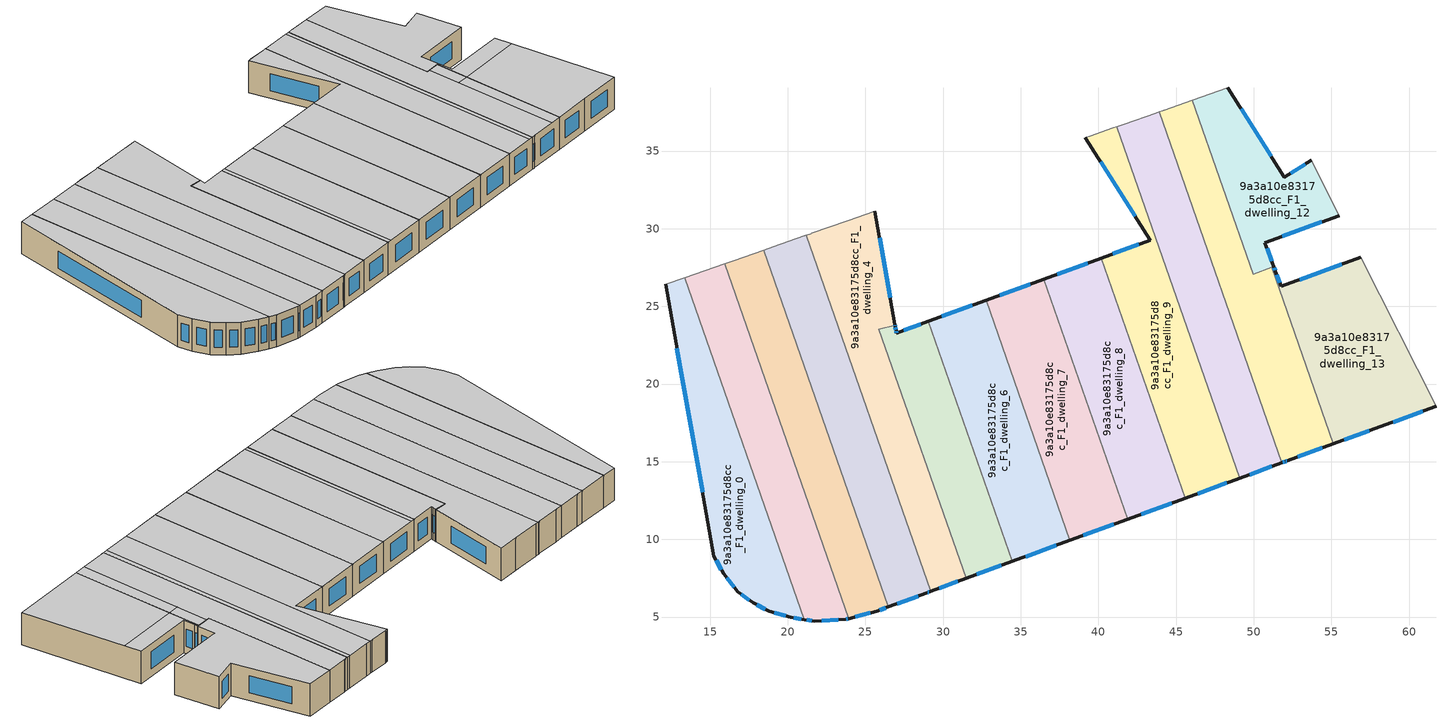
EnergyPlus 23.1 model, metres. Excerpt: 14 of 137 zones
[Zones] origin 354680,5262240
9a3a10e83175d8cc_F1_dwelling_0
 floor to 9a3a10e83175d8cc_F0_dwelling_0 (EU_floor_Construction): 13.38,26.85 21.07,4.84 20.19,4.98 18.81,5.38 17.77,5.93 16.78,6.64 15.87,7.79 15.25,8.91 12.13,26.41 z3
 wall outside (EU_wall_Construction): 12.13,26.41 15.25,8.91 15.87,7.79 16.78,6.64 17.77,5.93 18.81,5.38 20.19,4.98 21.07,4.84 z3:6
 wall to 9a3a10e83175d8cc_F1_dwelling_1 (EU_wall_Construction): 21.07,4.84 13.38,26.85 z3:6
 wall to 9a3a10e83175d8cc_F1_dwelling_14 (EU_wall_Construction): 13.38,26.85 12.13,26.41 z3:6
 window (EU_Window_Construction): 17.01,6.47 17.54,6.09 / 16.08,7.52 16.57,6.91 / 15.4,8.65 15.72,8.05 / 12.86,22.3 14.52,13.02 / 20.4,4.94 20.86,4.87 / 19.13,5.28 19.87,5.07 / 18.01,5.8 18.56,5.51 z3.7:5.3
 ceiling to 9a3a10e83175d8cc_F2_dwelling_0 (EU_floor_Construction): 21.07,4.84 13.38,26.85 12.13,26.41 15.25,8.91 15.87,7.79 16.78,6.64 17.77,5.93 18.81,5.38 20.19,4.98 z6
9a3a10e83175d8cc_F1_dwelling_1
 floor to 9a3a10e83175d8cc_F0_dwelling_1 (EU_floor_Construction): 15.94,27.74 23.92,4.9 23.74,4.86 21.7,4.74 21.07,4.84 13.38,26.85 z3
 wall outside (EU_wall_Construction): 21.07,4.84 21.7,4.74 23.74,4.86 23.92,4.9 z3:6
 wall to 9a3a10e83175d8cc_F1_dwelling_2 (EU_wall_Construction): 23.92,4.9 15.94,27.74 z3:6
 wall to 9a3a10e83175d8cc_F1_dwelling_14 (EU_wall_Construction): 15.94,27.74 13.38,26.85 z3:6
 window (EU_Window_Construction): 23.78,4.87 23.88,4.89 / 22.18,4.77 23.26,4.83 / 21.22,4.81 21.55,4.76 z3.7:5.3
 ceiling to 9a3a10e83175d8cc_F2_dwelling_1 (EU_floor_Construction): 23.92,4.9 15.94,27.74 13.38,26.85 21.07,4.84 21.7,4.74 23.74,4.86 z6
9a3a10e83175d8cc_F1_dwelling_10
 floor to 9a3a10e83175d8cc_F0_dwelling_10 (EU_floor_Construction): 43.91,37.52 51.81,14.93 49.09,13.93 41.18,36.57 z3
 wall outside (EU_wall_Construction): 49.09,13.93 51.81,14.93 z3:6
 wall to 9a3a10e83175d8cc_F1_dwelling_9 (EU_wall_Construction): 41.18,36.57 49.09,13.93 z3:6
 wall to 9a3a10e83175d8cc_F1_dwelling_11 (EU_wall_Construction): 51.81,14.93 43.91,37.52 z3:6
 wall to 9a3a10e83175d8cc_F1_dwelling_24 (EU_wall_Construction): 43.7,37.45 41.65,36.73 z3:6
 wall to 9a3a10e83175d8cc_F1_dwelling_23 (EU_wall_Construction): 41.65,36.73 41.18,36.57 z3:6
 wall to 9a3a10e83175d8cc_F1_dwelling_25 (EU_wall_Construction): 43.91,37.52 43.7,37.45 z3:6
 window (EU_Window_Construction): 49.73,14.17 51.17,14.7 z3.7:5.3
 ceiling to 9a3a10e83175d8cc_F2_dwelling_10 (EU_floor_Construction): 51.45,14.8 43.56,37.4 41.18,36.57 49.09,13.94 z6
 ceiling to 9a3a10e83175d8cc_F2_dwelling_11 (EU_floor_Construction): 51.81,14.93 43.91,37.52 43.56,37.4 51.45,14.8 z6
9a3a10e83175d8cc_F1_dwelling_11
 floor to 9a3a10e83175d8cc_F0_dwelling_11 (EU_floor_Construction): 46.04,38.26 49.96,27.07 51.15,27.5 55.12,16.14 52.14,15.05 52.04,15.02 51.81,14.93 43.91,37.52 44.15,37.6 44.2,37.62 44.24,37.64 z3
 wall outside (EU_wall_Construction): 51.81,14.93 52.04,15.02 52.14,15.05 55.12,16.14 z3:6
 wall to 9a3a10e83175d8cc_F1_dwelling_12 (EU_wall_Construction): 51.15,27.5 49.96,27.07 46.04,38.26 z3:6
 wall to 9a3a10e83175d8cc_F1_dwelling_13 (EU_wall_Construction): 55.12,16.14 51.15,27.5 z3:6
 wall to 9a3a10e83175d8cc_F1_dwelling_25 (EU_wall_Construction): 46.04,38.26 44.24,37.64 44.2,37.62 44.15,37.6 43.91,37.52 z3:6
 window (EU_Window_Construction): 52.84,15.31 54.42,15.89 / 52.07,15.03 52.12,15.04 / 51.87,14.95 51.99,15 z3.7:5.3
 ceiling to 9a3a10e83175d8cc_F2_dwelling_11 (EU_floor_Construction): 54.18,15.8 50.21,27.16 49.96,27.07 46.04,38.26 44.24,37.64 44.2,37.62 44.15,37.6 43.91,37.52 51.81,14.93 z6
 ceiling to 9a3a10e83175d8cc_F2_dwelling_13 (EU_floor_Construction): 55.12,16.14 52.1,24.77 51.16,24.42 54.18,15.8 z6
 ceiling to 9a3a10e83175d8cc_F2_dwelling_12 (EU_floor_Construction): 52.1,24.77 51.15,27.5 49.96,27.07 50.21,27.16 51.16,24.42 z6
9a3a10e83175d8cc_F1_dwelling_12
 floor to 9a3a10e83175d8cc_F0_dwelling_12 (EU_floor_Construction): 53.71,34.41 55.52,30.84 50.72,29.09 51.29,27.55 49.96,27.07 46.04,38.26 48.33,39.06 51.97,33.31 z3
 wall outside (EU_wall_Construction): 53.71,34.41 51.97,33.31 48.33,39.06 / 51.29,27.55 50.72,29.09 55.52,30.84 z3:6
 wall adiabatic (EU_wall_Construction): 55.52,30.84 53.71,34.41 z3:6
 wall to 9a3a10e83175d8cc_F1_dwelling_25 (EU_wall_Construction): 48.33,39.06 46.04,38.27 z3:6
 wall to 9a3a10e83175d8cc_F1_dwelling_13 (EU_wall_Construction): 51.15,27.5 51.29,27.55 z3:6
 window (EU_Window_Construction): 51.11,34.66 49.18,37.71 / 53.3,34.15 52.38,33.57 / 51.84,29.5 54.39,30.43 / 51.15,27.92 50.85,28.73 z3.7:5.3
 ceiling to 9a3a10e83175d8cc_F2_dwelling_12 (EU_floor_Construction): 55.52,30.84 53.71,34.41 51.97,33.31 48.33,39.06 46.04,38.26 49.96,27.07 51.29,27.55 50.72,29.09 z6
9a3a10e83175d8cc_F1_dwelling_13
 floor to 9a3a10e83175d8cc_F0_dwelling_13 (EU_floor_Construction): 56.87,28.16 61.73,18.56 58.12,17.25 55.12,16.14 51.15,27.5 51.29,27.55 51.39,27.27 51.76,26.29 z3
 wall outside (EU_wall_Construction): 56.87,28.16 51.76,26.29 51.39,27.27 51.29,27.55 / 55.12,16.14 58.12,17.25 61.73,18.56 z3:6
 wall adiabatic (EU_wall_Construction): 61.73,18.56 56.87,28.16 z3:6
 window (EU_Window_Construction): 51.37,27.34 51.31,27.49 / 51.67,26.52 51.48,27.04 / 55.67,27.72 52.96,26.73 / 58.97,17.55 60.88,18.25 / 55.82,16.4 57.42,16.99 z3.7:5.3
 ceiling to 9a3a10e83175d8cc_F2_dwelling_13 (EU_floor_Construction): 61.73,18.56 57.58,26.77 52.1,24.77 55.12,16.14 58.12,17.25 z6
 ceiling to 9a3a10e83175d8cc_F2_dwelling_12 (EU_floor_Construction): 57.58,26.77 56.87,28.16 51.76,26.29 51.39,27.27 51.29,27.55 51.15,27.5 52.1,24.77 z6
9a3a10e83175d8cc_F1_dwelling_2
 floor to 9a3a10e83175d8cc_F0_dwelling_2 (EU_floor_Construction): 18.45,28.62 26.48,5.66 25.73,5.38 23.92,4.9 15.94,27.74 z3
 wall outside (EU_wall_Construction): 23.92,4.9 25.73,5.38 26.48,5.66 z3:6
 wall to 9a3a10e83175d8cc_F1_dwelling_3 (EU_wall_Construction): 26.48,5.66 18.45,28.62 z3:6
 wall to 9a3a10e83175d8cc_F1_dwelling_15 (EU_wall_Construction): 18.45,28.62 16.53,27.95 z3:6
 wall to 9a3a10e83175d8cc_F1_dwelling_14 (EU_wall_Construction): 16.53,27.95 15.94,27.74 z3:6
 window (EU_Window_Construction): 25.91,5.45 26.3,5.59 / 24.35,5.02 25.31,5.27 z3.7:5.3
 ceiling to 9a3a10e83175d8cc_F2_dwelling_2 (EU_floor_Construction): 26.48,5.66 18.45,28.62 15.94,27.74 23.92,4.9 25.73,5.38 z6
9a3a10e83175d8cc_F1_dwelling_3
 floor to 9a3a10e83175d8cc_F0_dwelling_3 (EU_floor_Construction): 21.2,29.58 29.21,6.66 29.16,6.64 29.12,6.62 28.97,6.57 26.48,5.66 18.45,28.62 21.06,29.53 21.1,29.55 21.15,29.57 z3
 wall outside (EU_wall_Construction): 26.48,5.66 28.97,6.57 29.12,6.62 29.16,6.64 29.21,6.66 z3:6
 wall to 9a3a10e83175d8cc_F1_dwelling_4 (EU_wall_Construction): 29.21,6.66 21.2,29.58 z3:6
 wall to 9a3a10e83175d8cc_F1_dwelling_16 (EU_wall_Construction): 21.2,29.58 21.15,29.57 21.1,29.55 21.06,29.53 19.07,28.84 z3:6
 wall to 9a3a10e83175d8cc_F1_dwelling_15 (EU_wall_Construction): 19.07,28.84 18.45,28.62 z3:6
 window (EU_Window_Construction): 29.01,6.58 29.08,6.61 / 27.06,5.87 28.39,6.36 z3.7:5.3
 ceiling to 9a3a10e83175d8cc_F2_dwelling_3 (EU_floor_Construction): 28.97,6.57 29.12,6.62 29.16,6.64 29.21,6.66 21.2,29.58 21.15,29.57 21.1,29.55 21.06,29.53 18.45,28.62 26.48,5.66 z6
9a3a10e83175d8cc_F1_dwelling_4
 floor to 9a3a10e83175d8cc_F0_dwelling_4 (EU_floor_Construction): 25.6,31.12 26.9,23.84 26.91,23.79 25.87,23.52 31.48,7.49 29.21,6.66 21.2,29.58 z3
 wall outside (EU_wall_Construction): 26.91,23.79 26.9,23.84 25.6,31.12 / 29.21,6.66 31.48,7.49 z3:6
 wall to 9a3a10e83175d8cc_F1_dwelling_5 (EU_wall_Construction): 31.48,7.49 25.87,23.52 26.91,23.79 z3:6
 wall to 9a3a10e83175d8cc_F1_dwelling_17 (EU_wall_Construction): 23.86,30.51 21.51,29.69 z3:6
 wall to 9a3a10e83175d8cc_F1_dwelling_18 (EU_wall_Construction): 25.6,31.12 23.86,30.51 z3:6
 wall to 9a3a10e83175d8cc_F1_dwelling_16 (EU_wall_Construction): 21.51,29.69 21.2,29.58 z3:6
 window (EU_Window_Construction): 26.6,25.55 25.91,29.41 / 29.74,6.85 30.94,7.29 z3.7:5.3
 ceiling to 9a3a10e83175d8cc_F2_dwelling_4 (EU_floor_Construction): 31.48,7.49 25.87,23.52 26.91,23.79 26.9,23.84 25.6,31.12 21.2,29.58 29.21,6.66 z6
9a3a10e83175d8cc_F1_dwelling_5
 floor to 9a3a10e83175d8cc_F0_dwelling_5 (EU_floor_Construction): 29.05,24.03 34.46,8.58 31.48,7.49 25.87,23.52 26.91,23.79 26.92,23.73 26.97,23.43 27,23.28 z3
 wall outside (EU_wall_Construction): 29.05,24.03 27,23.28 26.97,23.43 26.92,23.73 26.91,23.79 / 31.48,7.49 34.46,8.58 z3:6
 wall to 9a3a10e83175d8cc_F1_dwelling_6 (EU_wall_Construction): 34.46,8.58 29.05,24.03 z3:6
 window (EU_Window_Construction): 26.92,23.74 26.91,23.78 / 26.96,23.5 26.93,23.66 / 26.99,23.31 26.98,23.39 / 28.57,23.85 27.48,23.45 / 32.18,7.74 33.76,8.32 z3.7:5.3
 ceiling to 9a3a10e83175d8cc_F2_dwelling_5 (EU_floor_Construction): 34.46,8.58 29.05,24.03 27,23.28 26.97,23.43 26.92,23.73 26.91,23.79 25.87,23.52 31.48,7.49 z6
9a3a10e83175d8cc_F1_dwelling_6
 floor to 9a3a10e83175d8cc_F0_dwelling_6 (EU_floor_Construction): 32.76,25.39 38.16,9.93 34.46,8.58 29.05,24.03 z3
 wall outside (EU_wall_Construction): 34.46,8.58 38.16,9.93 / 32.76,25.39 29.05,24.03 z3:6
 wall to 9a3a10e83175d8cc_F1_dwelling_7 (EU_wall_Construction): 38.16,9.93 32.76,25.39 z3:6
 window (EU_Window_Construction): 35.33,8.9 37.29,9.62 / 31.89,25.07 29.93,24.35 z3.7:5.3
 ceiling to 9a3a10e83175d8cc_F2_dwelling_6 (EU_floor_Construction): 38.16,9.93 32.76,25.39 29.38,24.15 34.78,8.7 z6
 ceiling to 9a3a10e83175d8cc_F2_dwelling_5 (EU_floor_Construction): 34.78,8.7 29.38,24.15 29.3,24.12 29.05,24.03 34.46,8.58 z6
9a3a10e83175d8cc_F1_dwelling_7
 floor to 9a3a10e83175d8cc_F0_dwelling_7 (EU_floor_Construction): 36.47,26.74 41.87,11.29 38.16,9.93 32.76,25.39 z3
 wall outside (EU_wall_Construction): 38.16,9.93 41.87,11.29 / 36.47,26.74 32.76,25.39 z3:6
 wall to 9a3a10e83175d8cc_F1_dwelling_8 (EU_wall_Construction): 41.87,11.29 36.47,26.74 z3:6
 window (EU_Window_Construction): 39.03,10.25 41,10.97 / 35.6,26.43 33.63,25.7 z3.7:5.3
 ceiling to 9a3a10e83175d8cc_F2_dwelling_7 (EU_floor_Construction): 41.87,11.29 36.47,26.74 32.76,25.39 38.16,9.93 z6
9a3a10e83175d8cc_F1_dwelling_8
 floor to 9a3a10e83175d8cc_F0_dwelling_8 (EU_floor_Construction): 40.18,28.1 45.58,12.65 41.87,11.29 36.47,26.74 z3
 wall outside (EU_wall_Construction): 41.87,11.29 45.58,12.65 / 40.18,28.1 36.47,26.74 z3:6
 wall to 9a3a10e83175d8cc_F1_dwelling_9 (EU_wall_Construction): 45.58,12.65 40.18,28.1 z3:6
 window (EU_Window_Construction): 42.74,11.61 44.71,12.33 / 39.31,27.78 37.34,27.06 z3.7:5.3
 ceiling to 9a3a10e83175d8cc_F2_dwelling_8 (EU_floor_Construction): 45.58,12.65 40.18,28.1 36.47,26.74 41.87,11.29 z6
9a3a10e83175d8cc_F1_dwelling_9
 floor to 9a3a10e83175d8cc_F0_dwelling_9 (EU_floor_Construction): 41.18,36.57 49.09,13.93 45.58,12.65 40.18,28.1 43.34,29.25 39.16,35.86 40.94,36.48 z3
 wall outside (EU_wall_Construction): 45.58,12.65 49.09,13.93 / 39.16,35.86 43.34,29.25 40.18,28.1 z3:6
 wall to 9a3a10e83175d8cc_F1_dwelling_22 (EU_wall_Construction): 39.44,35.96 39.21,35.88 39.16,35.86 z3:6
 wall to 9a3a10e83175d8cc_F1_dwelling_23 (EU_wall_Construction): 41.18,36.56 40.94,36.48 39.44,35.96 z3:6
 window (EU_Window_Construction): 46.41,12.95 48.26,13.63 / 42.6,28.98 40.92,28.37 / 40.14,34.31 42.35,30.81 z3.7:5.3
 ceiling to 9a3a10e83175d8cc_F2_dwelling_9 (EU_floor_Construction): 49.08,13.93 41.17,36.56 40.94,36.48 39.16,35.86 43.34,29.25 40.18,28.1 45.58,12.65 z6
 ceiling adiabatic (EU_roof_Construction): 49.08,13.93 45.58,12.65 49.09,13.93 41.18,36.57 z6
[Building]
EU S2 Campaign: North Axis=0; Terrain=City; Solar Distribution=FullExterior
[Site:Location]
Budapest.Ferenc.Liszt.Intl.AP: Latitude=47.437; Longitude=19.256; Time Zone=1; Elevation=185
[SizingPeriod:WeatherFileDays]
AnnualSizingPeriod: Begin Month=1; Begin Day of Month=1; End Month=12; End Day of Month=31; Day of Week for Start Day=Monday; Use Weather File Daylight Saving Period=No; Use Weather File Rain and Snow Indicators=No
[MATERIAL]
EU_InternalMass_Material: Roughness=MediumRough; Thickness=0.1; Conductivity=1; Density=1800; Specific Heat=900; Thermal Absorptance=0.9; Solar Absorptance=0.7; Visible Absorptance=0.7
[MATERIAL:NOMASS] Roughness=MediumRough; Thermal Absorptance=0.9; Solar Absorptance=0.7; Visible Absorptance=0.7
Name | Thermal Resistance
EU_wall_NoMass | 0.832559
EU_roof_NoMass | 1.39638
EU_floor_NoMass | 0.872794
[WINDOWMATERIAL:SIMPLEGLAZINGSYSTEM]
EU_Window_SimpleGlazing: UFactor=2.79869; Solar Heat Gain Coefficient=0.75; Visible Transmittance=0.75
[CONSTRUCTION]
EU_wall_Construction: EU_wall_NoMass
EU_roof_Construction: EU_roof_NoMass
EU_floor_Construction: EU_floor_NoMass
EU_Window_Construction: EU_Window_SimpleGlazing
EU_InternalMass_Construction: EU_InternalMass_Material
[ZONE] Type=1; Multiplier=1; Ceiling Height=autocalculate; Floor Area=autocalculate; Part of Total Floor Area=Yes
Name | Volume
9a3a10e83175d8cc_F1_dwelling_0 | 193.944
9a3a10e83175d8cc_F1_dwelling_1 | 193.942
9a3a10e83175d8cc_F1_dwelling_10 | 208.256
9a3a10e83175d8cc_F1_dwelling_11 | 207.422
9a3a10e83175d8cc_F1_dwelling_12 | 138.479
9a3a10e83175d8cc_F1_dwelling_13 | 203.629
9a3a10e83175d8cc_F1_dwelling_2 | 193.969
9a3a10e83175d8cc_F1_dwelling_3 | 212.152
9a3a10e83175d8cc_F1_dwelling_4 | 212.217
9a3a10e83175d8cc_F1_dwelling_5 | 157.445
9a3a10e83175d8cc_F1_dwelling_6; 9a3a10e83175d8cc_F1_dwelling_8 | 193.945
9a3a10e83175d8cc_F1_dwelling_7 | 193.926
9a3a10e83175d8cc_F1_dwelling_9 | 211.968
[INTERNALMASS] Construction=EU_InternalMass_Construction
Name | Zone or ZoneList | Surface Area
9a3a10e83175d8cc_F1_dwelling_0_EU_InternalMass | 9a3a10e83175d8cc_F1_dwelling_0 | 64.6482
9a3a10e83175d8cc_F1_dwelling_1_EU_InternalMass | 9a3a10e83175d8cc_F1_dwelling_1 | 64.647
9a3a10e83175d8cc_F1_dwelling_2_EU_InternalMass | 9a3a10e83175d8cc_F1_dwelling_2 | 64.6565
9a3a10e83175d8cc_F1_dwelling_3_EU_InternalMass | 9a3a10e83175d8cc_F1_dwelling_3 | 70.7167
9a3a10e83175d8cc_F1_dwelling_4_EU_InternalMass | 9a3a10e83175d8cc_F1_dwelling_4 | 70.7404
9a3a10e83175d8cc_F1_dwelling_5_EU_InternalMass | 9a3a10e83175d8cc_F1_dwelling_5 | 52.4826
9a3a10e83175d8cc_F1_dwelling_6_EU_InternalMass | 9a3a10e83175d8cc_F1_dwelling_6 | 64.6485
9a3a10e83175d8cc_F1_dwelling_7_EU_InternalMass | 9a3a10e83175d8cc_F1_dwelling_7 | 64.6418
9a3a10e83175d8cc_F1_dwelling_8_EU_InternalMass | 9a3a10e83175d8cc_F1_dwelling_8 | 64.6481
9a3a10e83175d8cc_F1_dwelling_9_EU_InternalMass | 9a3a10e83175d8cc_F1_dwelling_9 | 70.6555
9a3a10e83175d8cc_F1_dwelling_10_EU_InternalMass | 9a3a10e83175d8cc_F1_dwelling_10 | 69.4148
9a3a10e83175d8cc_F1_dwelling_11_EU_InternalMass | 9a3a10e83175d8cc_F1_dwelling_11 | 69.1433
9a3a10e83175d8cc_F1_dwelling_12_EU_InternalMass | 9a3a10e83175d8cc_F1_dwelling_12 | 46.1572
9a3a10e83175d8cc_F1_dwelling_13_EU_InternalMass | 9a3a10e83175d8cc_F1_dwelling_13 | 67.8793
[OTHEREQUIPMENT] Fuel Type=Electricity; Design Level Calculation Method=Watts/Area; Power per Zone Floor Area=1; Fraction Latent=0; Fraction Radiant=0; Fraction Lost=0; Carbon Dioxide Generation Rate=0; EndUse Subcategory=EU_Step8_InternalGains
Name | Zone or ZoneList or Space or SpaceList | Schedule
EU_Step8_InternalGain_9a3a10e83175d8cc_F1_dwelling_0_f000 | 9a3a10e83175d8cc_F1_dwelling_0 | EU_Step8_GainSchedule_9a3a10e83175d8cc_F1_dwelling_0_f000
EU_Step8_InternalGain_9a3a10e83175d8cc_F1_dwelling_1_f000 | 9a3a10e83175d8cc_F1_dwelling_1 | EU_Step8_GainSchedule_9a3a10e83175d8cc_F1_dwelling_1_f000
EU_Step8_InternalGain_9a3a10e83175d8cc_F1_dwelling_2_f000 | 9a3a10e83175d8cc_F1_dwelling_2 | EU_Step8_GainSchedule_9a3a10e83175d8cc_F1_dwelling_2_f000
EU_Step8_InternalGain_9a3a10e83175d8cc_F1_dwelling_3_f000 | 9a3a10e83175d8cc_F1_dwelling_3 | EU_Step8_GainSchedule_9a3a10e83175d8cc_F1_dwelling_3_f000
EU_Step8_InternalGain_9a3a10e83175d8cc_F1_dwelling_4_f000 | 9a3a10e83175d8cc_F1_dwelling_4 | EU_Step8_GainSchedule_9a3a10e83175d8cc_F1_dwelling_4_f000
EU_Step8_InternalGain_9a3a10e83175d8cc_F1_dwelling_5_f000 | 9a3a10e83175d8cc_F1_dwelling_5 | EU_Step8_GainSchedule_9a3a10e83175d8cc_F1_dwelling_5_f000
EU_Step8_InternalGain_9a3a10e83175d8cc_F1_dwelling_6_f000 | 9a3a10e83175d8cc_F1_dwelling_6 | EU_Step8_GainSchedule_9a3a10e83175d8cc_F1_dwelling_6_f000
EU_Step8_InternalGain_9a3a10e83175d8cc_F1_dwelling_7_f000 | 9a3a10e83175d8cc_F1_dwelling_7 | EU_Step8_GainSchedule_9a3a10e83175d8cc_F1_dwelling_7_f000
EU_Step8_InternalGain_9a3a10e83175d8cc_F1_dwelling_8_f000 | 9a3a10e83175d8cc_F1_dwelling_8 | EU_Step8_GainSchedule_9a3a10e83175d8cc_F1_dwelling_8_f000
EU_Step8_InternalGain_9a3a10e83175d8cc_F1_dwelling_9_f000 | 9a3a10e83175d8cc_F1_dwelling_9 | EU_Step8_GainSchedule_9a3a10e83175d8cc_F1_dwelling_9_f000
EU_Step8_InternalGain_9a3a10e83175d8cc_F1_dwelling_10_f000 | 9a3a10e83175d8cc_F1_dwelling_10 | EU_Step8_GainSchedule_9a3a10e83175d8cc_F1_dwelling_10_f000
EU_Step8_InternalGain_9a3a10e83175d8cc_F1_dwelling_11_f000 | 9a3a10e83175d8cc_F1_dwelling_11 | EU_Step8_GainSchedule_9a3a10e83175d8cc_F1_dwelling_11_f000
EU_Step8_InternalGain_9a3a10e83175d8cc_F1_dwelling_12_f000 | 9a3a10e83175d8cc_F1_dwelling_12 | EU_Step8_GainSchedule_9a3a10e83175d8cc_F1_dwelling_12_f000
EU_Step8_InternalGain_9a3a10e83175d8cc_F1_dwelling_13_f000 | 9a3a10e83175d8cc_F1_dwelling_13 | EU_Step8_GainSchedule_9a3a10e83175d8cc_F1_dwelling_13_f000
[ZONEVENTILATION:DESIGNFLOWRATE] Schedule=EU_AlwaysOn; Design Flow Rate Calculation Method=AirChanges/Hour; Air Changes per Hour=0.475469; Ventilation Type=Natural; Fan Pressure Rise=0; Fan Total Efficiency=1; Constant Term Coefficient=1; Temperature Term Coefficient=0; Velocity Term Coefficient=0; Velocity Squared Term Coefficient=0; Minimum Indoor Temperature=-100; Maximum Indoor Temperature=100; Delta Temperature=-100; Minimum Outdoor Temperature=-100; Maximum Outdoor Temperature=100; Maximum Wind Speed=40
Name | Zone or ZoneList or Space or SpaceList
EU_ConstantAir_9a3a10e83175d8cc_F1_dwelling_0 | 9a3a10e83175d8cc_F1_dwelling_0
EU_ConstantAir_9a3a10e83175d8cc_F1_dwelling_1 | 9a3a10e83175d8cc_F1_dwelling_1
EU_ConstantAir_9a3a10e83175d8cc_F1_dwelling_2 | 9a3a10e83175d8cc_F1_dwelling_2
EU_ConstantAir_9a3a10e83175d8cc_F1_dwelling_3 | 9a3a10e83175d8cc_F1_dwelling_3
EU_ConstantAir_9a3a10e83175d8cc_F1_dwelling_4 | 9a3a10e83175d8cc_F1_dwelling_4
EU_ConstantAir_9a3a10e83175d8cc_F1_dwelling_5 | 9a3a10e83175d8cc_F1_dwelling_5
EU_ConstantAir_9a3a10e83175d8cc_F1_dwelling_6 | 9a3a10e83175d8cc_F1_dwelling_6
EU_ConstantAir_9a3a10e83175d8cc_F1_dwelling_7 | 9a3a10e83175d8cc_F1_dwelling_7
EU_ConstantAir_9a3a10e83175d8cc_F1_dwelling_8 | 9a3a10e83175d8cc_F1_dwelling_8
EU_ConstantAir_9a3a10e83175d8cc_F1_dwelling_9 | 9a3a10e83175d8cc_F1_dwelling_9
EU_ConstantAir_9a3a10e83175d8cc_F1_dwelling_10 | 9a3a10e83175d8cc_F1_dwelling_10
EU_ConstantAir_9a3a10e83175d8cc_F1_dwelling_11 | 9a3a10e83175d8cc_F1_dwelling_11
EU_ConstantAir_9a3a10e83175d8cc_F1_dwelling_12 | 9a3a10e83175d8cc_F1_dwelling_12
EU_ConstantAir_9a3a10e83175d8cc_F1_dwelling_13 | 9a3a10e83175d8cc_F1_dwelling_13
[HVACTEMPLATE:THERMOSTAT] Constant Heating Setpoint=20; Constant Cooling Setpoint=50
EU_HeatOnly_9a3a10e83175d8cc_F0_dwelling_8; EU_HeatOnly_9a3a10e83175d8cc_F0_dwelling_9; EU_HeatOnly_9a3a10e83175d8cc_F0_dwelling_10; EU_HeatOnly_9a3a10e83175d8cc_F0_dwelling_11; EU_HeatOnly_9a3a10e83175d8cc_F0_dwelling_12; EU_HeatOnly_9a3a10e83175d8cc_F0_dwelling_13; EU_HeatOnly_9a3a10e83175d8cc_F0_dwelling_14; EU_HeatOnly_9a3a10e83175d8cc_F0_dwelling_15; EU_HeatOnly_9a3a10e83175d8cc_F0_dwelling_16; EU_HeatOnly_9a3a10e83175d8cc_F0_dwelling_17; EU_HeatOnly_9a3a10e83175d8cc_F0_dwelling_18; EU_HeatOnly_9a3a10e83175d8cc_F0_dwelling_19; EU_HeatOnly_9a3a10e83175d8cc_F0_dwelling_20; EU_HeatOnly_9a3a10e83175d8cc_F0_dwelling_21; EU_HeatOnly_9a3a10e83175d8cc_F0_dwelling_22; EU_HeatOnly_9a3a10e83175d8cc_F0_dwelling_23; EU_HeatOnly_9a3a10e83175d8cc_F0_dwelling_24; EU_HeatOnly_9a3a10e83175d8cc_F0_dwelling_25; EU_HeatOnly_9a3a10e83175d8cc_F0_dwelling_26; EU_HeatOnly_9a3a10e83175d8cc_F0_dwelling_27; EU_HeatOnly_9a3a10e83175d8cc_F1_dwelling_0; EU_HeatOnly_9a3a10e83175d8cc_F1_dwelling_1; EU_HeatOnly_9a3a10e83175d8cc_F1_dwelling_2; EU_HeatOnly_9a3a10e83175d8cc_F1_dwelling_3; EU_HeatOnly_9a3a10e83175d8cc_F1_dwelling_4; EU_HeatOnly_9a3a10e83175d8cc_F1_dwelling_5; EU_HeatOnly_9a3a10e83175d8cc_F1_dwelling_6; EU_HeatOnly_9a3a10e83175d8cc_F1_dwelling_7; EU_HeatOnly_9a3a10e83175d8cc_F1_dwelling_8; EU_HeatOnly_9a3a10e83175d8cc_F1_dwelling_9; EU_HeatOnly_9a3a10e83175d8cc_F1_dwelling_10; EU_HeatOnly_9a3a10e83175d8cc_F1_dwelling_11; EU_HeatOnly_9a3a10e83175d8cc_F1_dwelling_12; EU_HeatOnly_9a3a10e83175d8cc_F1_dwelling_13; EU_HeatOnly_9a3a10e83175d8cc_F1_dwelling_14; EU_HeatOnly_9a3a10e83175d8cc_F1_dwelling_15; EU_HeatOnly_9a3a10e83175d8cc_F1_dwelling_16; EU_HeatOnly_9a3a10e83175d8cc_F1_dwelling_17; EU_HeatOnly_9a3a10e83175d8cc_F1_dwelling_18; EU_HeatOnly_9a3a10e83175d8cc_F1_dwelling_19; EU_HeatOnly_9a3a10e83175d8cc_F1_dwelling_20; EU_HeatOnly_9a3a10e83175d8cc_F1_dwelling_21; EU_HeatOnly_9a3a10e83175d8cc_F1_dwelling_22; EU_HeatOnly_9a3a10e83175d8cc_F1_dwelling_23; EU_HeatOnly_9a3a10e83175d8cc_F1_dwelling_24; EU_HeatOnly_9a3a10e83175d8cc_F1_dwelling_25; EU_HeatOnly_9a3a10e83175d8cc_F1_dwelling_26; EU_HeatOnly_9a3a10e83175d8cc_F1_dwelling_27; EU_HeatOnly_9a3a10e83175d8cc_F2_dwelling_0; EU_HeatOnly_9a3a10e83175d8cc_F2_dwelling_1; EU_HeatOnly_9a3a10e83175d8cc_F2_dwelling_2; EU_HeatOnly_9a3a10e83175d8cc_F2_dwelling_3; EU_HeatOnly_9a3a10e83175d8cc_F2_dwelling_4; EU_HeatOnly_9a3a10e83175d8cc_F2_dwelling_5; EU_HeatOnly_9a3a10e83175d8cc_F2_dwelling_6; EU_HeatOnly_9a3a10e83175d8cc_F2_dwelling_7; EU_HeatOnly_9a3a10e83175d8cc_F2_dwelling_8; EU_HeatOnly_9a3a10e83175d8cc_F2_dwelling_9; EU_HeatOnly_9a3a10e83175d8cc_F2_dwelling_10; EU_HeatOnly_9a3a10e83175d8cc_F2_dwelling_11; EU_HeatOnly_9a3a10e83175d8cc_F2_dwelling_12; EU_HeatOnly_9a3a10e83175d8cc_F2_dwelling_13; EU_HeatOnly_9a3a10e83175d8cc_F2_dwelling_14; EU_HeatOnly_9a3a10e83175d8cc_F2_dwelling_15; EU_HeatOnly_9a3a10e83175d8cc_F2_dwelling_16; EU_HeatOnly_9a3a10e83175d8cc_F2_dwelling_17; EU_HeatOnly_9a3a10e83175d8cc_F2_dwelling_18; EU_HeatOnly_9a3a10e83175d8cc_F2_dwelling_19; EU_HeatOnly_9a3a10e83175d8cc_F2_dwelling_20; EU_HeatOnly_9a3a10e83175d8cc_F2_dwelling_21; EU_HeatOnly_9a3a10e83175d8cc_F2_dwelling_22; EU_HeatOnly_9a3a10e83175d8cc_F2_dwelling_23; EU_HeatOnly_9a3a10e83175d8cc_F2_dwelling_24; EU_HeatOnly_9a3a10e83175d8cc_F2_dwelling_25; EU_HeatOnly_9a3a10e83175d8cc_F2_dwelling_26; EU_HeatOnly_9a3a10e83175d8cc_F3_dwelling_0; EU_HeatOnly_9a3a10e83175d8cc_F3_dwelling_1; EU_HeatOnly_9a3a10e83175d8cc_F3_dwelling_2; EU_HeatOnly_9a3a10e83175d8cc_F3_dwelling_3; EU_HeatOnly_9a3a10e83175d8cc_F3_dwelling_4; EU_HeatOnly_9a3a10e83175d8cc_F3_dwelling_5; EU_HeatOnly_9a3a10e83175d8cc_F3_dwelling_6; EU_HeatOnly_9a3a10e83175d8cc_F3_dwelling_7; EU_HeatOnly_9a3a10e83175d8cc_F3_dwelling_8; EU_HeatOnly_9a3a10e83175d8cc_F3_dwelling_9; EU_HeatOnly_9a3a10e83175d8cc_F3_dwelling_10; EU_HeatOnly_9a3a10e83175d8cc_F3_dwelling_11; EU_HeatOnly_9a3a10e83175d8cc_F3_dwelling_12; EU_HeatOnly_9a3a10e83175d8cc_F3_dwelling_13; EU_HeatOnly_9a3a10e83175d8cc_F3_dwelling_14; EU_HeatOnly_9a3a10e83175d8cc_F3_dwelling_15; EU_HeatOnly_9a3a10e83175d8cc_F3_dwelling_16; EU_HeatOnly_9a3a10e83175d8cc_F3_dwelling_17; EU_HeatOnly_9a3a10e83175d8cc_F3_dwelling_18; EU_HeatOnly_9a3a10e83175d8cc_F3_dwelling_19; EU_HeatOnly_9a3a10e83175d8cc_F3_dwelling_20; EU_HeatOnly_9a3a10e83175d8cc_F3_dwelling_21; EU_HeatOnly_9a3a10e83175d8cc_F3_dwelling_22; EU_HeatOnly_9a3a10e83175d8cc_F3_dwelling_23; EU_HeatOnly_9a3a10e83175d8cc_F3_dwelling_24; EU_HeatOnly_9a3a10e83175d8cc_F3_dwelling_25; EU_HeatOnly_9a3a10e83175d8cc_F3_dwelling_26; EU_HeatOnly_9a3a10e83175d8cc_F4_dwelling_0; EU_HeatOnly_9a3a10e83175d8cc_F4_dwelling_1; EU_HeatOnly_9a3a10e83175d8cc_F4_dwelling_2; EU_HeatOnly_9a3a10e83175d8cc_F4_dwelling_3; EU_HeatOnly_9a3a10e83175d8cc_F4_dwelling_4; EU_HeatOnly_9a3a10e83175d8cc_F4_dwelling_5; EU_HeatOnly_9a3a10e83175d8cc_F4_dwelling_6; EU_HeatOnly_9a3a10e83175d8cc_F4_dwelling_7; EU_HeatOnly_9a3a10e83175d8cc_F4_dwelling_8; EU_HeatOnly_9a3a10e83175d8cc_F4_dwelling_9; EU_HeatOnly_9a3a10e83175d8cc_F4_dwelling_10; EU_HeatOnly_9a3a10e83175d8cc_F4_dwelling_11; EU_HeatOnly_9a3a10e83175d8cc_F4_dwelling_12; EU_HeatOnly_9a3a10e83175d8cc_F4_dwelling_13; EU_HeatOnly_9a3a10e83175d8cc_F4_dwelling_14; EU_HeatOnly_9a3a10e83175d8cc_F4_dwelling_15; EU_HeatOnly_9a3a10e83175d8cc_F4_dwelling_16; EU_HeatOnly_9a3a10e83175d8cc_F4_dwelling_17; EU_HeatOnly_9a3a10e83175d8cc_F4_dwelling_18; EU_HeatOnly_9a3a10e83175d8cc_F4_dwelling_19; EU_HeatOnly_9a3a10e83175d8cc_F4_dwelling_20; EU_HeatOnly_9a3a10e83175d8cc_F4_dwelling_21; EU_HeatOnly_9a3a10e83175d8cc_F4_dwelling_22; EU_HeatOnly_9a3a10e83175d8cc_F4_dwelling_23; EU_HeatOnly_9a3a10e83175d8cc_F4_dwelling_24; EU_HeatOnly_9a3a10e83175d8cc_F4_dwelling_25; EU_HeatOnly_9a3a10e83175d8cc_F4_dwelling_26
[HVACTEMPLATE:ZONE:IDEALLOADSAIRSYSTEM] System Availability Schedule=EU_AlwaysOn; Maximum Heating Supply Air Temperature=50; Minimum Cooling Supply Air Temperature=13; Maximum Heating Supply Air Humidity Ratio=0.0156; Minimum Cooling Supply Air Humidity Ratio=0.0077; Heating Limit=NoLimit; Cooling Limit=NoLimit; Heating Availability Schedule=EU_AlwaysOn; Cooling Availability Schedule=EU_CoolingOff; Dehumidification Control Type=ConstantSensibleHeatRatio; Cooling Sensible Heat Ratio=0.7; Dehumidification Setpoint=60; Humidification Control Type=None; Humidification Setpoint=30; Outdoor Air Method=None; Outdoor Air Flow Rate per Person=0.00944; Outdoor Air Flow Rate per Zone Floor Area=0; Outdoor Air Flow Rate per Zone=0; Demand Controlled Ventilation Type=None; Outdoor Air Economizer Type=NoEconomizer; Heat Recovery Type=None; Sensible Heat Recovery Effectiveness=0.7; Latent Heat Recovery Effectiveness=0.65
Name | Template Thermostat
9a3a10e83175d8cc_F1_dwelling_0 | EU_HeatOnly_9a3a10e83175d8cc_F1_dwelling_0
9a3a10e83175d8cc_F1_dwelling_1 | EU_HeatOnly_9a3a10e83175d8cc_F1_dwelling_1
9a3a10e83175d8cc_F1_dwelling_2 | EU_HeatOnly_9a3a10e83175d8cc_F1_dwelling_2
9a3a10e83175d8cc_F1_dwelling_3 | EU_HeatOnly_9a3a10e83175d8cc_F1_dwelling_3
9a3a10e83175d8cc_F1_dwelling_4 | EU_HeatOnly_9a3a10e83175d8cc_F1_dwelling_4
9a3a10e83175d8cc_F1_dwelling_5 | EU_HeatOnly_9a3a10e83175d8cc_F1_dwelling_5
9a3a10e83175d8cc_F1_dwelling_6 | EU_HeatOnly_9a3a10e83175d8cc_F1_dwelling_6
9a3a10e83175d8cc_F1_dwelling_7 | EU_HeatOnly_9a3a10e83175d8cc_F1_dwelling_7
9a3a10e83175d8cc_F1_dwelling_8 | EU_HeatOnly_9a3a10e83175d8cc_F1_dwelling_8
9a3a10e83175d8cc_F1_dwelling_9 | EU_HeatOnly_9a3a10e83175d8cc_F1_dwelling_9
9a3a10e83175d8cc_F1_dwelling_10 | EU_HeatOnly_9a3a10e83175d8cc_F1_dwelling_10
9a3a10e83175d8cc_F1_dwelling_11 | EU_HeatOnly_9a3a10e83175d8cc_F1_dwelling_11
9a3a10e83175d8cc_F1_dwelling_12 | EU_HeatOnly_9a3a10e83175d8cc_F1_dwelling_12
9a3a10e83175d8cc_F1_dwelling_13 | EU_HeatOnly_9a3a10e83175d8cc_F1_dwelling_13
[SIZING:ZONE] Zone Cooling Design Supply Air Temperature Input Method=SupplyAirTemperature; Zone Cooling Design Supply Air Temperature=13; Zone Heating Design Supply Air Temperature Input Method=SupplyAirTemperature; Zone Heating Design Supply Air Temperature=50; Zone Cooling Design Supply Air Humidity Ratio=0.008; Zone Heating Design Supply Air Humidity Ratio=0.008; Cooling Design Air Flow Method=DesignDay; Cooling Design Air Flow Rate=0; Cooling Minimum Air Flow per Zone Floor Area=0.000762; Cooling Minimum Air Flow=0; Cooling Minimum Air Flow Fraction=0.2; Heating Design Air Flow Method=DesignDay; Heating Design Air Flow Rate=0; Heating Maximum Air Flow per Zone Floor Area=0.002032; Heating Maximum Air Flow=0.141576; Heating Maximum Air Flow Fraction=0.3; Account for Dedicated Outdoor Air System=No; Dedicated Outdoor Air System Control Strategy=NeutralSupplyAir; Dedicated Outdoor Air Low Setpoint Temperature for Design=autosize; Dedicated Outdoor Air High Setpoint Temperature for Design=autosize; Zone Load Sizing Method=Sensible Load Only No Latent Load; Zone Latent Cooling Design Supply Air Humidity Ratio Input Method=HumidityRatioDifference; Zone Cooling Design Supply Air Humidity Ratio Difference=0.005; Zone Latent Heating Design Supply Air Humidity Ratio Input Method=HumidityRatioDifference; Zone Humidification Design Supply Air Humidity Ratio Difference=0.005
9a3a10e83175d8cc_F1_dwelling_0; 9a3a10e83175d8cc_F1_dwelling_1; 9a3a10e83175d8cc_F1_dwelling_2; 9a3a10e83175d8cc_F1_dwelling_3; 9a3a10e83175d8cc_F1_dwelling_4; 9a3a10e83175d8cc_F1_dwelling_5; 9a3a10e83175d8cc_F1_dwelling_6; 9a3a10e83175d8cc_F1_dwelling_7; 9a3a10e83175d8cc_F1_dwelling_8; 9a3a10e83175d8cc_F1_dwelling_9; 9a3a10e83175d8cc_F1_dwelling_10; 9a3a10e83175d8cc_F1_dwelling_11; 9a3a10e83175d8cc_F1_dwelling_12; 9a3a10e83175d8cc_F1_dwelling_13
[SCHEDULE:CONSTANT]
Name | Hourly Value
EU_AlwaysOn | 1
EU_CoolingOff | 0
[SCHEDULE:FILE] Column Number=1; Rows to Skip at Top=0; Number of Hours of Data=8760; Column Separator=Comma; Interpolate to Timestep=No; Minutes per Item=60; Adjust Schedule for Daylight Savings=Yes
Name | File
EU_Step8_GainSchedule_9a3a10e83175d8cc_F1_dwelling_0_f000 | ../../schedules/9a3a10e83175d8cc/9a3a10e83175d8cc_F1_dwelling_0_f000_gain.csv
EU_Step8_GainSchedule_9a3a10e83175d8cc_F1_dwelling_1_f000 | ../../schedules/9a3a10e83175d8cc/9a3a10e83175d8cc_F1_dwelling_1_f000_gain.csv
EU_Step8_GainSchedule_9a3a10e83175d8cc_F1_dwelling_2_f000 | ../../schedules/9a3a10e83175d8cc/9a3a10e83175d8cc_F1_dwelling_2_f000_gain.csv
EU_Step8_GainSchedule_9a3a10e83175d8cc_F1_dwelling_3_f000 | ../../schedules/9a3a10e83175d8cc/9a3a10e83175d8cc_F1_dwelling_3_f000_gain.csv
EU_Step8_GainSchedule_9a3a10e83175d8cc_F1_dwelling_4_f000 | ../../schedules/9a3a10e83175d8cc/9a3a10e83175d8cc_F1_dwelling_4_f000_gain.csv
EU_Step8_GainSchedule_9a3a10e83175d8cc_F1_dwelling_5_f000 | ../../schedules/9a3a10e83175d8cc/9a3a10e83175d8cc_F1_dwelling_5_f000_gain.csv
EU_Step8_GainSchedule_9a3a10e83175d8cc_F1_dwelling_6_f000 | ../../schedules/9a3a10e83175d8cc/9a3a10e83175d8cc_F1_dwelling_6_f000_gain.csv
EU_Step8_GainSchedule_9a3a10e83175d8cc_F1_dwelling_7_f000 | ../../schedules/9a3a10e83175d8cc/9a3a10e83175d8cc_F1_dwelling_7_f000_gain.csv
EU_Step8_GainSchedule_9a3a10e83175d8cc_F1_dwelling_8_f000 | ../../schedules/9a3a10e83175d8cc/9a3a10e83175d8cc_F1_dwelling_8_f000_gain.csv
EU_Step8_GainSchedule_9a3a10e83175d8cc_F1_dwelling_9_f000 | ../../schedules/9a3a10e83175d8cc/9a3a10e83175d8cc_F1_dwelling_9_f000_gain.csv
EU_Step8_GainSchedule_9a3a10e83175d8cc_F1_dwelling_10_f000 | ../../schedules/9a3a10e83175d8cc/9a3a10e83175d8cc_F1_dwelling_10_f000_gain.csv
EU_Step8_GainSchedule_9a3a10e83175d8cc_F1_dwelling_11_f000 | ../../schedules/9a3a10e83175d8cc/9a3a10e83175d8cc_F1_dwelling_11_f000_gain.csv
EU_Step8_GainSchedule_9a3a10e83175d8cc_F1_dwelling_12_f000 | ../../schedules/9a3a10e83175d8cc/9a3a10e83175d8cc_F1_dwelling_12_f000_gain.csv
EU_Step8_GainSchedule_9a3a10e83175d8cc_F1_dwelling_13_f000 | ../../schedules/9a3a10e83175d8cc/9a3a10e83175d8cc_F1_dwelling_13_f000_gain.csv
